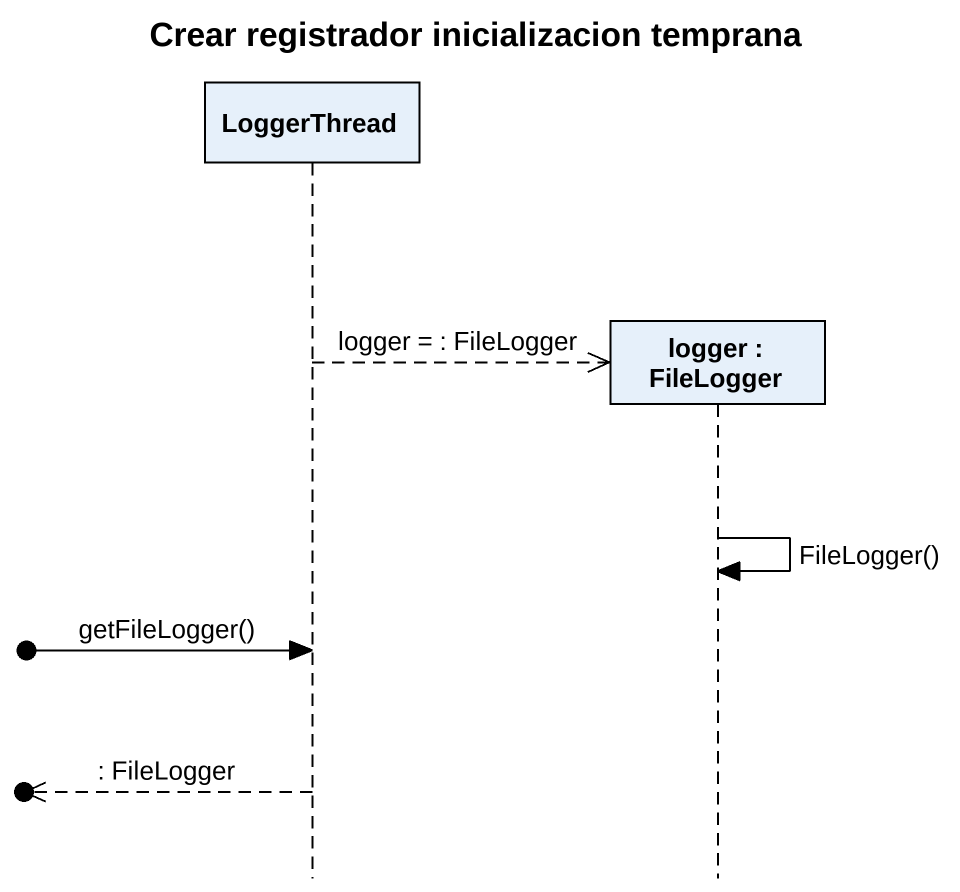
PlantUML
@startuml
title Crear registrador inicializacion temprana
hide footbox
participant LoggerThread
participant "logger : FileLogger" as logger

LoggerThread -->> logger ** : logger = : FileLogger
logger -> logger : FileLogger()
[o-> LoggerThread : getFileLogger()
[o<<-- LoggerThread : : FileLogger
@enduml
